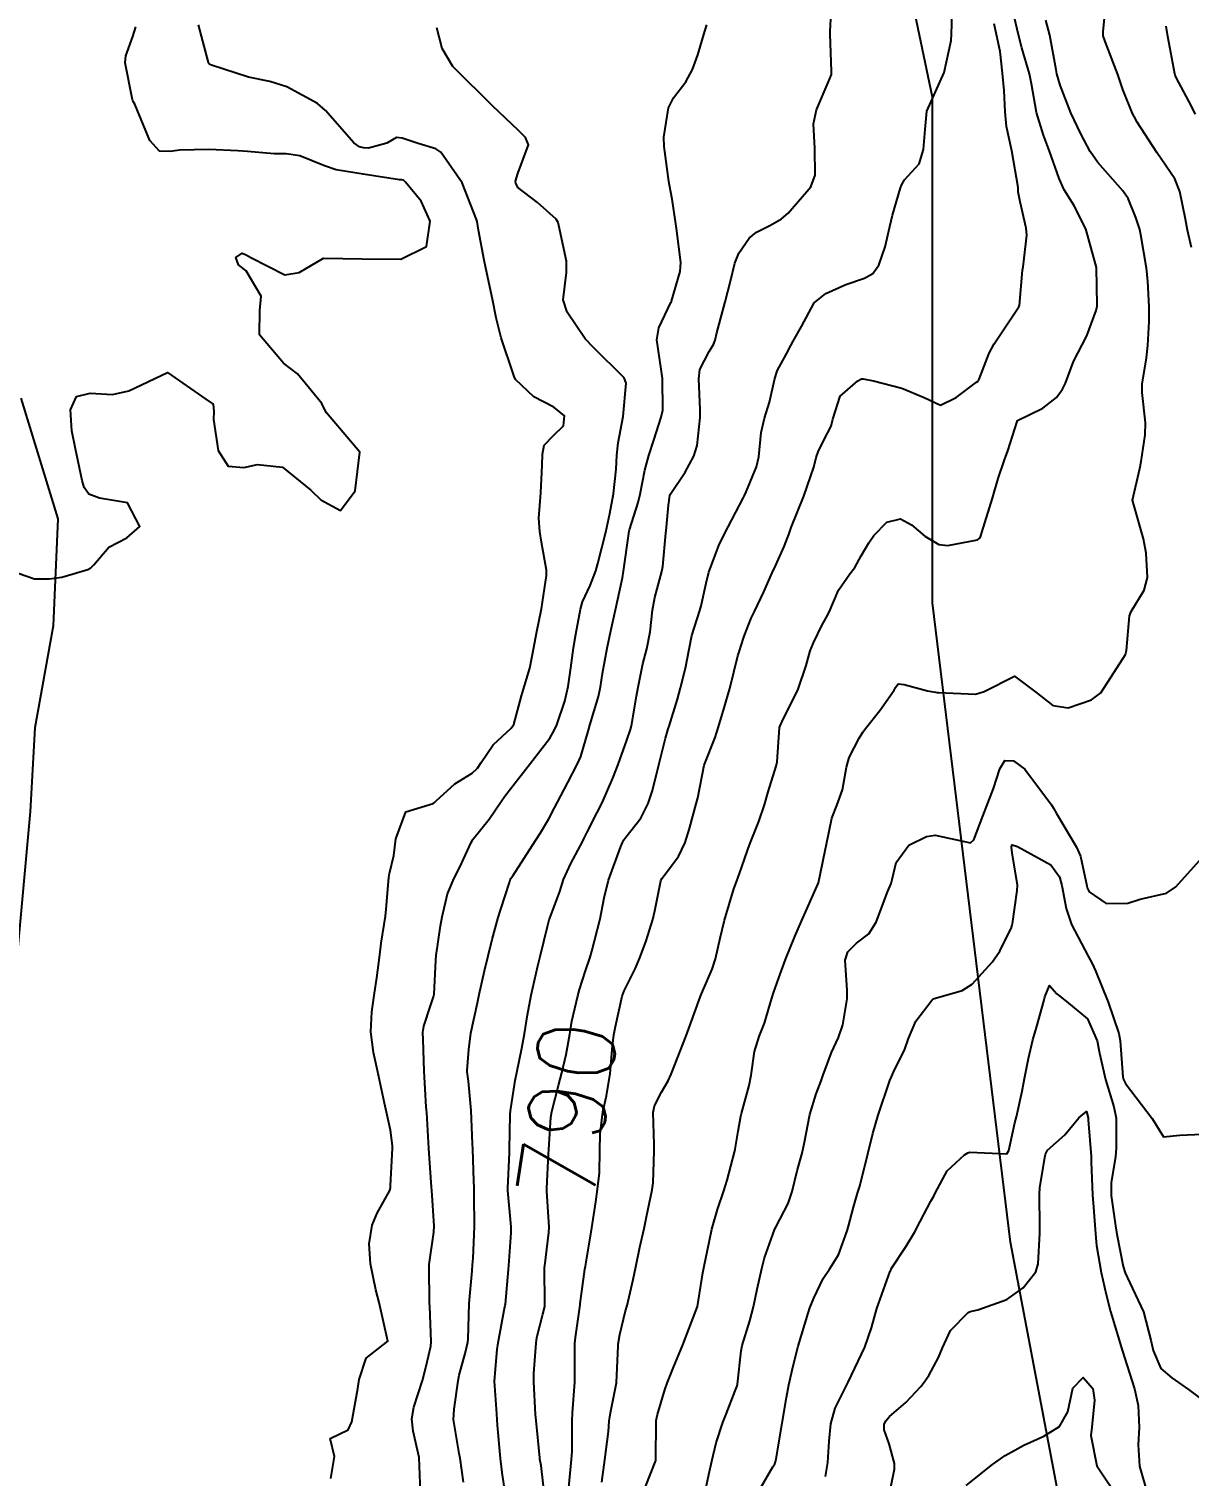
# Model space of a CAD drawing. Header units: metres. Extents: x 307586 to 320046, y 7427249 to 7434250.
# Drawn here: x 319260.7 to 319320.7, y 7428049.3 to 7428124.2 of the extents above; entities that cross this region are included whole.
import ezdxf
from ezdxf.enums import TextEntityAlignment as Align

# ---------------------------------------------------------------- set-up
doc = ezdxf.new("R2010")
doc.units = ezdxf.units.M
doc.header["$MEASUREMENT"] = 0
for name, color, linetype in [('Cotas', 45, 'Continuous'), ('Curvas de Nivel 1m', 11, 'Continuous'), ('Curvas de Nivel 5m', 15, 'Continuous'), ('Hidrografia', 140, 'Continuous'), ('Vias Secundárias', 230, 'Continuous')]:
    doc.layers.add(name, color=color, linetype=linetype)
doc.styles.add('Style-STANDARD', font='STANDARD.shx')

msp = doc.modelspace()

# ---------------------------------------------------------------- linework, layer by layer
at = {"layer": 'Curvas de Nivel 1m', "flags": 128}
for points, elevation in [([(319285.388, 7428048.208), (319285.202, 7428049.492), (319285.104, 7428050.212), (319284.958, 7428051.942), (319284.942, 7428052.214), (319284.914, 7428052.539), (319284.806, 7428054.217), (319284.931, 7428055.867), (319284.991, 7428056.214), (319285.3, 7428057.893), (319285.352, 7428058.16), (319285.361, 7428058.209), (319285.528, 7428060.01), (319285.546, 7428060.208), (319285.654, 7428061.903), (319285.657, 7428062.207), (319285.493, 7428064.097), (319285.49, 7428064.209), (319285.574, 7428066.035), (319285.578, 7428066.208), (319285.605, 7428068.025), (319285.62, 7428068.208), (319285.876, 7428069.777), (319285.954, 7428070.205), (319286.212, 7428071.456), (319286.354, 7428072.201), (319286.509, 7428073.184), (319286.694, 7428074.202), (319287.04, 7428075.719), (319287.155, 7428076.196), (319287.539, 7428077.749), (319287.632, 7428078.099), (319287.66, 7428078.189), (319288.174, 7428079.574), (319288.379, 7428080.182), (319288.75, 7428081.009), (319289.364, 7428082.172), (319289.444, 7428082.323), (319289.6, 7428082.638), (319290.118, 7428083.66), (319290.368, 7428084.159), (319290.917, 7428085.432), (319291.199, 7428086.147), (319291.655, 7428087.398), (319291.842, 7428087.958), (319291.882, 7428088.138), (319292.148, 7428089.673), (319292.235, 7428090.135), (319292.484, 7428091.353), (319292.675, 7428092.13), (319292.85, 7428093.005), (319292.973, 7428094.128), (319293.092, 7428094.784), (319293.459, 7428096.123), (319293.507, 7428096.383), (319293.671, 7428098.121), (319293.684, 7428098.231), (319293.807, 7428099.564), (319293.872, 7428100.059), (319293.897, 7428100.119), (319294.673, 7428101.263), (319295.123, 7428102.107), (319295.289, 7428102.658), (319295.451, 7428104.104), (319295.449, 7428104.522), (319295.372, 7428106.105), (319295.418, 7428106.577), (319295.904, 7428107.522), (319296.135, 7428107.871), (319296.219, 7428108.095), (319296.303, 7428108.481), (319296.731, 7428110.088), (319297.016, 7428111.156), (319297.242, 7428112.081), (319297.435, 7428112.604), (319297.973, 7428113.38), (319298.352, 7428113.692), (319299.085, 7428114.059), (319299.654, 7428114.385), (319299.989, 7428114.668), (319301.171, 7428116.032), (319301.401, 7428116.64), (319301.379, 7428118.03), (319301.311, 7428119.296), (319301.457, 7428120.029), (319302.067, 7428121.446), (319302.231, 7428121.858), (319302.242, 7428122.018), (319302.173, 7428123.948), (319302.168, 7428124.019), (319302.163, 7428124.078), (319302.273, 7428126.028)], 789), ([(319320.87, 7428112.896), (319320.668, 7428113.8), (319320.551, 7428114.364), (319320.27, 7428115.806), (319320.012, 7428116.446), (319319.067, 7428117.82), (319318.049, 7428119.393), (319317.894, 7428119.675), (319317.814, 7428119.834), (319317.307, 7428121.083), (319317.048, 7428121.845), (319316.398, 7428123.556), (319316.299, 7428123.857), (319316.303, 7428124.055), (319316.463, 7428125.855)], 794), ([(319290.357, 7428048.991), (319290.517, 7428050.15), (319290.696, 7428051.616), (319290.741, 7428052.147), (319290.807, 7428052.579), (319291.112, 7428054.142), (319291.195, 7428056.054), (319291.198, 7428056.141), (319291.288, 7428056.64), (319291.579, 7428057.858), (319291.658, 7428058.136), (319291.979, 7428059.478), (319292.105, 7428060.132), (319292.321, 7428061.152), (319292.541, 7428062.128), (319292.684, 7428062.806), (319292.966, 7428064.124), (319293.015, 7428064.496), (319293.066, 7428066.123), (319293.061, 7428066.469), (319293.013, 7428068.124), (319293.079, 7428068.473), (319293.439, 7428069.174), (319293.795, 7428069.768), (319293.946, 7428070.113), (319294.253, 7428070.9), (319294.722, 7428072.101), (319294.923, 7428072.657), (319295.435, 7428074.091), (319295.505, 7428074.27), (319296.064, 7428075.538), (319296.243, 7428076.083), (319296.469, 7428077.15), (319296.695, 7428078.083), (319297.19, 7428079.698), (319297.319, 7428080.074), (319297.58, 7428080.8), (319297.909, 7428081.747), (319298.031, 7428082.066), (319298.48, 7428083.191), (319298.764, 7428084.059), (319298.954, 7428084.732), (319299.37, 7428086.053), (319299.419, 7428086.279), (319299.553, 7428088.051), (319299.582, 7428088.143), (319299.676, 7428088.323), (319300.515, 7428090.038), (319300.93, 7428091.257), (319301.143, 7428092.029), (319301.305, 7428092.44), (319301.733, 7428093.33), (319301.988, 7428093.769), (319302.123, 7428094.016), (319302.6, 7428095.166), (319303.189, 7428096.006), (319303.441, 7428096.33), (319303.777, 7428096.943), (319304.164, 7428097.62), (319304.428, 7428097.994), (319305.102, 7428098.685), (319305.802, 7428098.851), (319306.376, 7428098.549), (319307.071, 7428097.961), (319307.787, 7428097.525), (319308.255, 7428097.476), (319309.791, 7428097.77), (319309.886, 7428097.834), (319309.94, 7428097.928), (319310.009, 7428098.141), (319310.563, 7428099.919), (319310.859, 7428100.95), (319311.196, 7428101.91), (319311.366, 7428102.381), (319311.841, 7428103.9), (319311.863, 7428103.937), (319313.168, 7428104.589), (319313.876, 7428105.142), (319314.19, 7428105.566), (319314.339, 7428105.875), (319314.767, 7428107.004), (319315.207, 7428107.867), (319315.45, 7428108.333), (319315.931, 7428109.632), (319315.984, 7428109.859), (319315.989, 7428109.915), (319315.953, 7428111.86), (319315.395, 7428113.866), (319314.774, 7428115.093), (319314.283, 7428115.877), (319314.012, 7428116.463), (319313.515, 7428117.885), (319313.207, 7428118.722), (319312.842, 7428119.892), (319312.586, 7428121.376), (319312.478, 7428121.896), (319312.093, 7428123.232), (319311.916, 7428123.903), (319311.575, 7428125.365)], 792), ([(319276.338, 7428049.176), (319276.515, 7428050.317), (319276.29, 7428051.251), (319277.227, 7428051.695), (319277.417, 7428052.122), (319277.445, 7428052.308), (319277.722, 7428053.839), (319277.799, 7428054.305), (319278.167, 7428055.408), (319279.283, 7428056.29), (319278.834, 7428058.295), (319278.667, 7428058.942), (319278.377, 7428060.3), (319278.319, 7428061.325), (319278.464, 7428062.299), (319278.733, 7428062.925), (319279.38, 7428064.09), (319279.423, 7428064.249), (319279.426, 7428064.289), (319279.424, 7428064.33), (319279.525, 7428066.288), (319279.524, 7428066.408), (319279.412, 7428067.207), (319279.181, 7428068.292), (319279.11, 7428068.611), (319278.738, 7428070.297), (319278.537, 7428071.225), (319278.406, 7428072.301), (319278.455, 7428073.333), (319278.588, 7428074.299), (319278.711, 7428075.098), (319278.873, 7428076.297), (319278.939, 7428076.885), (319279.152, 7428078.294), (319279.197, 7428078.645), (319279.339, 7428080.292), (319279.37, 7428080.497), (319279.584, 7428081.435), (319279.7, 7428082.288), (319280.207, 7428083.689), (319281.621, 7428084.129), (319281.703, 7428084.177), (319281.778, 7428084.258), (319282.744, 7428085.137), (319283.637, 7428085.695), (319283.928, 7428085.949), (319284.117, 7428086.235), (319284.727, 7428087.154), (319285.661, 7428088.018), (319285.795, 7428088.218), (319286.198, 7428089.7), (319286.36, 7428090.21), (319286.623, 7428091.127), (319286.835, 7428092.203), (319286.98, 7428092.946), (319287.237, 7428094.198), (319287.493, 7428095.926), (319287.484, 7428096.194), (319287.225, 7428097.646), (319287.142, 7428098.2), (319287.102, 7428098.892), (319287.192, 7428100.199), (319287.27, 7428101.641), (319287.284, 7428102.198), (319287.368, 7428102.669), (319287.848, 7428103.177), (319288.363, 7428103.677), (319288.418, 7428104.184), (319287.867, 7428104.643), (319286.834, 7428105.167), (319285.881, 7428106.061), (319285.811, 7428106.221), (319285.775, 7428106.33), (319285.147, 7428108.228), (319284.885, 7428109.264), (319284.699, 7428110.232), (319284.357, 7428111.828), (319284.269, 7428112.237), (319283.976, 7428113.792), (319283.899, 7428114.241), (319283.874, 7428114.351), (319283.121, 7428116.249), (319282.019, 7428117.834), (319281.76, 7428118.004), (319280.843, 7428118.278), (319280.027, 7428118.561), (319279.724, 7428118.596), (319279.227, 7428118.298), (319278.281, 7428118.047), (319278.02, 7428118.05), (319277.813, 7428118.106), (319277.515, 7428118.318), (319276.048, 7428119.983), (319275.635, 7428120.344), (319274.061, 7428121.211), (319273.178, 7428121.488), (319272.066, 7428121.724), (319270.151, 7428122.33), (319270.072, 7428122.363), (319270.032, 7428122.41), (319270.005, 7428122.48), (319269.484, 7428124.416)], 786), ([(319280.97, 7428048.48), (319280.907, 7428050.265), (319280.584, 7428051.628), (319280.522, 7428052.271), (319280.63, 7428052.882), (319281.072, 7428054.263), (319281.27, 7428054.992), (319281.497, 7428056.041), (319281.519, 7428056.258), (319281.448, 7428058.112), (319281.441, 7428058.259), (319281.419, 7428060.172), (319281.425, 7428060.259), (319281.668, 7428061.939), (319281.678, 7428062.257), (319281.553, 7428064.085), (319281.543, 7428064.258), (319281.403, 7428066.26), (319281.295, 7428068.135), (319281.286, 7428068.262), (319281.268, 7428068.419), (319281.156, 7428070.264), (319281.107, 7428071.903), (319281.1, 7428072.266), (319281.143, 7428072.6), (319281.494, 7428073.647), (319281.646, 7428074.113), (319281.67, 7428074.258), (319281.758, 7428076.02), (319281.783, 7428076.257), (319282.012, 7428077.782), (319282.088, 7428078.255), (319282.371, 7428079.441), (319282.707, 7428080.249), (319282.999, 7428080.825), (319283.591, 7428082.098), (319283.636, 7428082.196), (319283.663, 7428082.239), (319284.525, 7428083.315), (319285.143, 7428084.225), (319285.342, 7428084.506), (319285.629, 7428084.876), (319286.656, 7428086.205), (319287.656, 7428087.508), (319287.913, 7428087.935), (319288.019, 7428088.186), (319288.445, 7428089.419), (319288.62, 7428090.181), (319288.745, 7428091.137), (319288.89, 7428092.178), (319289.012, 7428092.888), (319289.249, 7428094.175), (319289.361, 7428094.559), (319289.755, 7428095.397), (319290.049, 7428096.166), (319290.15, 7428096.546), (319290.554, 7428098.158), (319290.772, 7428099.13), (319290.958, 7428100.153), (319291.103, 7428101.428), (319291.124, 7428102.151), (319291.197, 7428102.795), (319291.464, 7428104.146), (319291.613, 7428105.876), (319291.508, 7428106.146), (319289.906, 7428107.74), (319289.496, 7428108.174), (319288.557, 7428109.554), (319288.359, 7428110.186), (319288.523, 7428111.608), (319288.529, 7428112.184), (319288.136, 7428114.033), (319288.086, 7428114.189), (319287.985, 7428114.37), (319287.017, 7428115.229), (319286.001, 7428116.007), (319285.905, 7428116.221), (319285.892, 7428116.333), (319286.008, 7428116.738), (319286.564, 7428118.212), (319286.409, 7428118.594), (319286.034, 7428118.963), (319284.695, 7428120.234), (319284.059, 7428120.863), (319283.366, 7428121.551), (319282.646, 7428122.261), (319282.087, 7428123.191), (319281.814, 7428124.273)], 787), ([(319283.194, 7428048.99), (319283.022, 7428050.242), (319282.978, 7428050.48), (319282.683, 7428052.246), (319282.705, 7428052.781), (319282.918, 7428054.243), (319282.977, 7428054.532), (319283.277, 7428055.661), (319283.419, 7428056.238), (319283.439, 7428056.392), (319283.486, 7428058.237), (319283.638, 7428059.925), (319283.668, 7428060.235), (319283.695, 7428060.593), (319283.765, 7428062.234), (319283.756, 7428063.856), (319283.742, 7428064.235), (319283.735, 7428064.583), (319283.676, 7428066.236), (319283.669, 7428066.5), (319283.586, 7428068.238), (319283.446, 7428069.75), (319283.387, 7428070.241), (319283.386, 7428070.309), (319283.464, 7428071.397), (319283.581, 7428072.238), (319283.919, 7428073.811), (319284.007, 7428074.235), (319284.29, 7428075.458), (319284.479, 7428076.23), (319284.677, 7428077.083), (319284.99, 7428078.226), (319285.129, 7428078.644), (319285.57, 7428080.032), (319285.616, 7428080.176), (319285.634, 7428080.219), (319285.743, 7428080.386), (319286.923, 7428082.2), (319287.187, 7428082.608), (319287.61, 7428083.325), (319287.906, 7428083.9), (319288.053, 7428084.186), (319288.603, 7428085.21), (319289.102, 7428086.175), (319289.261, 7428086.56), (319289.66, 7428087.923), (319289.729, 7428088.169), (319290.18, 7428089.668), (319290.282, 7428090.161), (319290.392, 7428090.851), (319290.633, 7428092.156), (319290.823, 7428093.057), (319291.053, 7428094.15), (319291.417, 7428095.803), (319291.48, 7428096.144), (319291.746, 7428098.095), (319291.756, 7428098.141), (319291.794, 7428098.282), (319292.241, 7428099.703), (319292.336, 7428100.135), (319292.582, 7428101.376), (319292.783, 7428102.131), (319293.04, 7428102.933), (319293.432, 7428104.124), (319293.503, 7428104.487), (319293.487, 7428106.124), (319293.417, 7428106.597), (319293.192, 7428108.127), (319293.299, 7428108.747), (319293.932, 7428110.054), (319293.954, 7428110.098), (319293.96, 7428110.12), (319294.412, 7428111.652), (319294.445, 7428112.115), (319294.215, 7428113.882), (319294.182, 7428114.118), (319293.996, 7428115.402), (319293.852, 7428116.122), (319293.813, 7428116.315), (319293.574, 7428118.125), (319293.557, 7428118.605), (319293.799, 7428120.123), (319294.058, 7428120.648), (319294.704, 7428121.476), (319295.045, 7428122.11), (319295.321, 7428122.871), (319295.677, 7428124.104), (319295.783, 7428124.426)], 788), ([(319288.654, 7428048.712), (319288.792, 7428050.174), (319288.816, 7428050.575), (319288.816, 7428052.174), (319288.831, 7428052.582), (319288.954, 7428054.173), (319288.965, 7428054.474), (319288.956, 7428056.173), (319288.984, 7428056.475), (319289.226, 7428058.171), (319289.235, 7428058.24), (319289.313, 7428058.869), (319289.478, 7428060.021), (319289.502, 7428060.167), (319289.544, 7428060.376), (319289.844, 7428062.163), (319290.036, 7428063.497), (319290.134, 7428064.159), (319290.241, 7428065.007), (319290.249, 7428066.157), (319290.26, 7428067.005), (319290.408, 7428068.155), (319290.59, 7428068.998), (319290.783, 7428070.15), (319290.9, 7428071.581), (319290.971, 7428072.148), (319291.054, 7428072.572), (319291.404, 7428074.141), (319291.506, 7428074.43), (319292.084, 7428075.567), (319292.324, 7428076.132), (319292.642, 7428077.018), (319293, 7428078.125), (319293.105, 7428078.569), (319293.413, 7428080.122), (319293.458, 7428080.237), (319293.576, 7428080.391), (319294.328, 7428081.37), (319294.658, 7428082.109), (319294.886, 7428082.825), (319295.242, 7428084.104), (319295.314, 7428084.416), (319295.643, 7428086.1), (319296.216, 7428087.541), (319296.384, 7428088.089), (319296.676, 7428089.078), (319296.969, 7428090.081), (319297.397, 7428091.762), (319297.491, 7428092.073), (319297.545, 7428092.243), (319297.724, 7428092.779), (319298.09, 7428093.714), (319298.254, 7428094.065), (319298.734, 7428095.079), (319299.17, 7428096.056), (319299.362, 7428096.461), (319299.783, 7428097.419), (319299.967, 7428097.871), (319300.027, 7428098.046), (319300.153, 7428098.402), (319300.808, 7428100.035), (319301.325, 7428101.525), (319301.452, 7428102.026), (319301.541, 7428102.321), (319301.847, 7428102.926), (319302.221, 7428103.653), (319302.31, 7428104.016), (319302.681, 7428105.206), (319303.608, 7428106.003), (319303.789, 7428106.096), (319303.885, 7428106.11), (319304.42, 7428105.995), (319305.879, 7428105.621), (319307.04, 7428105.128), (319307.871, 7428104.734), (319308.686, 7428105.13), (319309.743, 7428105.931), (319309.829, 7428105.985), (319309.885, 7428106.09), (319310.403, 7428107.425), (319310.657, 7428107.919), (319311.932, 7428109.836), (319311.957, 7428109.876), (319311.971, 7428109.9), (319312.129, 7428111.72), (319312.151, 7428111.898), (319312.342, 7428113.531), (319312.305, 7428113.897), (319311.997, 7428115.265), (319311.889, 7428115.789), (319311.892, 7428115.902), (319311.894, 7428116.013), (319311.565, 7428117.907), (319311.292, 7428119.158), (319311.219, 7428119.913), (319311.169, 7428121.018), (319311.093, 7428121.915), (319310.958, 7428123.048), (319310.784, 7428123.92), (319310.658, 7428124.471)], 791), ([(319292.597, 7428048.721), (319293.144, 7428050.121), (319293.152, 7428050.182), (319293.164, 7428052.121), (319293.171, 7428052.183), (319293.238, 7428052.491), (319293.607, 7428053.766), (319293.732, 7428054.113), (319294.053, 7428054.891), (319294.55, 7428056.101), (319295.303, 7428058.09), (319295.587, 7428059.829), (319295.636, 7428060.087), (319295.924, 7428061.507), (319296.045, 7428062.083), (319296.336, 7428063.112), (319296.671, 7428064.077), (319296.836, 7428064.628), (319297.222, 7428066.072), (319297.252, 7428066.224), (319297.414, 7428067.162), (319297.552, 7428067.938), (319297.582, 7428068.068), (319297.986, 7428069.526), (319298.075, 7428070.064), (319298.249, 7428071.278), (319298.502, 7428072.06), (319298.78, 7428072.76), (319299.155, 7428074.053), (319299.239, 7428074.319), (319299.513, 7428075.105), (319299.853, 7428076.045), (319300.339, 7428077.24), (319300.69, 7428078.033), (319301.573, 7428080.02), (319301.915, 7428081.692), (319301.977, 7428082.016), (319302.26, 7428083.366), (319302.514, 7428084.011), (319302.811, 7428084.828), (319303.015, 7428086.006), (319303.16, 7428086.495), (319303.665, 7428087.496), (319303.856, 7428087.812), (319303.997, 7428087.997), (319304.738, 7428088.934), (319305.479, 7428089.982), (319305.554, 7428090.122), (319305.696, 7428090.319), (319305.995, 7428090.275), (319307.202, 7428089.957), (319307.617, 7428089.876), (319307.692, 7428089.872), (319307.778, 7428089.863), (319309.691, 7428089.787), (319310.143, 7428089.923), (319311.701, 7428090.719), (319312.82, 7428089.889), (319313.686, 7428089.201), (319314.492, 7428089.065), (319315.689, 7428089.486), (319316.178, 7428089.853), (319317.02, 7428091.155), (319317.446, 7428091.834), (319317.508, 7428092.041), (319317.653, 7428093.831), (319317.745, 7428094.051), (319318.425, 7428095.155), (319318.583, 7428095.822), (319318.519, 7428097.086), (319318.38, 7428097.824), (319317.813, 7428099.83), (319318.2, 7428101.455), (319318.261, 7428101.826), (319318.475, 7428103.203), (319318.483, 7428103.824), (319318.306, 7428105.399), (319318.307, 7428105.826), (319318.534, 7428107.194), (319318.614, 7428107.823), (319318.676, 7428109.072), (319318.673, 7428109.823), (319318.606, 7428111.164), (319318.54, 7428111.824), (319318.253, 7428113.554), (319318.185, 7428113.828), (319317.989, 7428114.459), (319317.596, 7428115.433), (319317.318, 7428115.84), (319316.024, 7428117.291), (319315.627, 7428117.864), (319315.133, 7428118.778), (319314.629, 7428119.874), (319314.067, 7428121.308), (319313.907, 7428121.882), (319313.863, 7428122.096), (319313.53, 7428123.886), (319313.332, 7428124.667)], 793), ([(319295.612, 7428048.086), (319295.896, 7428049.389), (319296.04, 7428050.082), (319296.277, 7428051.025), (319296.623, 7428052.076), (319296.793, 7428052.522), (319297.258, 7428053.727), (319297.349, 7428053.981), (319297.366, 7428054.069), (319297.559, 7428055.788), (319297.619, 7428056.067), (319298.007, 7428057.352), (319298.198, 7428058.061), (319298.399, 7428058.977), (319298.635, 7428060.057), (319298.78, 7428060.614), (319299.283, 7428062.051), (319299.306, 7428062.099), (319299.355, 7428062.19), (319300.002, 7428063.412), (319300.2, 7428064.038), (319300.462, 7428065.103), (319300.712, 7428066.03), (319300.84, 7428066.6), (319301.122, 7428068.025), (319301.444, 7428069.102), (319301.703, 7428069.764), (319301.798, 7428070.017), (319302.244, 7428071.233), (319302.592, 7428072.009), (319302.825, 7428072.664), (319303.052, 7428074.005), (319303.046, 7428074.466), (319302.951, 7428076.006), (319303.084, 7428076.45), (319303.536, 7428076.891), (319304.164, 7428077.371), (319304.545, 7428077.985), (319305.161, 7428079.576), (319305.319, 7428079.983), (319305.375, 7428080.182), (319305.584, 7428081.07), (319306.247, 7428081.97), (319307.146, 7428082.411), (319307.601, 7428082.475), (319309.436, 7428082.091), (319309.598, 7428082.239), (319310.071, 7428083.469), (319310.235, 7428083.921), (319310.614, 7428084.896), (319310.952, 7428085.91), (319311.216, 7428086.34), (319311.649, 7428086.338), (319312.239, 7428085.894), (319313.625, 7428084.053), (319313.732, 7428083.879), (319313.886, 7428083.61), (319314.913, 7428081.867), (319315.115, 7428081.391), (319315.456, 7428079.852), (319315.475, 7428079.755), (319315.57, 7428079.548), (319316.459, 7428078.946), (319317.564, 7428078.956), (319318.213, 7428079.177), (319319.57, 7428079.48), (319320.057, 7428079.803), (319321.59, 7428081.521)], 794), ([(319301.923, 7428049.292), (319302.048, 7428050.012), (319302.118, 7428051.117), (319302.205, 7428052.01), (319302.422, 7428052.832), (319303.007, 7428054.003), (319303.095, 7428054.171), (319303.268, 7428054.54), (319303.958, 7428055.99), (319304.301, 7428056.982), (319304.585, 7428057.981), (319305.281, 7428059.919), (319305.302, 7428059.97), (319305.333, 7428060.028), (319306.101, 7428061.207), (319306.547, 7428061.958), (319306.831, 7428062.485), (319307.377, 7428063.547), (319307.528, 7428063.801), (319307.609, 7428063.948), (319308.228, 7428065.108), (319309.119, 7428065.933), (319309.295, 7428066.04), (319309.405, 7428066.067), (319311.31, 7428065.996), (319311.407, 7428066.169), (319311.731, 7428067.594), (319311.804, 7428067.896), (319312.102, 7428069.238), (319312.225, 7428069.892), (319312.427, 7428070.927), (319312.663, 7428071.888), (319312.84, 7428072.529), (319313.22, 7428073.883), (319313.273, 7428074.115), (319313.511, 7428074.708), (319313.906, 7428074.274), (319314.396, 7428073.867), (319315.49, 7428072.977), (319315.98, 7428071.845), (319316.112, 7428071.198), (319316.411, 7428069.84), (319316.85, 7428068.424), (319316.964, 7428067.835), (319316.97, 7428066.274), (319316.929, 7428065.835), (319316.713, 7428064.513), (319316.718, 7428063.837), (319316.933, 7428062.261), (319317.001, 7428061.834), (319317.336, 7428060.151), (319317.432, 7428059.829), (319317.546, 7428059.612), (319318.377, 7428057.819), (319318.766, 7428056.341), (319318.881, 7428055.814), (319319.274, 7428054.884), (319319.853, 7428054.386), (319320.708, 7428053.788), (319321.257, 7428053.378)], 796), ([(319305.186, 7428048.151), (319305.505, 7428049.672), (319305.5, 7428049.967), (319305.223, 7428050.975), (319304.958, 7428051.702), (319304.96, 7428051.974), (319305.046, 7428052.162), (319305.239, 7428052.392), (319306.088, 7428053.124), (319306.865, 7428053.954), (319307.042, 7428054.175), (319307.269, 7428054.516), (319307.782, 7428055.441), (319307.98, 7428055.943), (319308.393, 7428056.842), (319309.311, 7428057.783), (319309.407, 7428057.833), (319309.819, 7428057.922), (319311.318, 7428058.443), (319312.157, 7428059.06), (319312.811, 7428059.885), (319312.933, 7428060.288), (319313.024, 7428061.883), (319313.024, 7428062.217), (319312.993, 7428063.884), (319313.023, 7428064.247), (319313.288, 7428065.881), (319313.313, 7428065.972), (319313.407, 7428066.171), (319314.319, 7428066.967), (319315.033, 7428067.856), (319315.436, 7428068.184), (319315.517, 7428067.849), (319315.526, 7428067.755), (319315.67, 7428065.847), (319315.679, 7428065.568), (319315.75, 7428063.846), (319315.774, 7428063.449), (319315.893, 7428061.845), (319315.951, 7428061.24), (319316.186, 7428059.841), (319316.446, 7428058.714), (319316.668, 7428057.836), (319317.283, 7428055.83), (319317.925, 7428053.823), (319318.101, 7428052.971), (319318.152, 7428051.821), (319318.11, 7428050.935), (319318.181, 7428049.82), (319318.568, 7428048.448)], 797), ([(319309.202, 7428048.829), (319310.564, 7428049.91), (319311.218, 7428050.37), (319312.199, 7428050.914), (319313.228, 7428051.378), (319314.043, 7428051.868), (319314.472, 7428052.635), (319314.724, 7428053.858), (319315.268, 7428054.406), (319315.755, 7428053.845), (319315.851, 7428053.247), (319315.705, 7428051.845), (319315.661, 7428051.413), (319315.971, 7428049.842), (319317.195, 7428048.005)], 798)]:
    msp.add_lwpolyline(points, dxfattribs=dict(at, elevation=elevation))
at = {"layer": 'Curvas de Nivel 5m', "flags": 128}
for points, elevation in [([(319287.405, 7428048.188), (319287.208, 7428049.854), (319287.154, 7428050.191), (319287.147, 7428050.257), (319286.96, 7428052.193), (319286.929, 7428052.502), (319286.829, 7428054.194), (319286.837, 7428054.624), (319286.948, 7428056.193), (319286.993, 7428056.486), (319287.298, 7428057.685), (319287.396, 7428058.095), (319287.407, 7428058.189), (319287.391, 7428060.131), (319287.398, 7428060.189), (319287.615, 7428061.923), (319287.627, 7428062.187), (319287.512, 7428064.058), (319287.511, 7428064.189), (319287.593, 7428065.996), (319287.605, 7428066.188), (319287.722, 7428067.885), (319287.766, 7428068.187), (319288.105, 7428069.521), (319288.285, 7428070.182), (319288.512, 7428071.129), (319288.692, 7428072.178), (319288.808, 7428072.851), (319289.108, 7428074.174), (319289.192, 7428074.487), (319289.516, 7428075.459), (319289.747, 7428076.167), (319289.841, 7428076.481), (319290.27, 7428078.159), (319290.478, 7428079.238), (319290.697, 7428080.153), (319291.338, 7428081.892), (319291.447, 7428082.142), (319291.5, 7428082.236), (319291.596, 7428082.373), (319292.379, 7428083.365), (319292.76, 7428084.129), (319292.968, 7428084.788), (319293.306, 7428086.123), (319293.373, 7428086.395), (319293.657, 7428087.497), (319293.792, 7428087.988), (319293.832, 7428088.118), (319294.275, 7428089.526), (319294.431, 7428090.113), (319294.682, 7428091.131), (319294.877, 7428092.108), (319295.014, 7428092.816), (319295.428, 7428094.103), (319295.5, 7428094.347), (319295.757, 7428095.523), (319295.899, 7428096.098), (319296.401, 7428097.474), (319296.699, 7428098.086), (319297.668, 7428099.929), (319297.734, 7428100.071), (319297.815, 7428100.248), (319298.349, 7428101.543), (319298.47, 7428102.064), (319298.592, 7428103.322), (319298.771, 7428104.061), (319299.037, 7428104.893), (319299.283, 7428106.056), (319299.43, 7428106.514), (319299.903, 7428107.387), (319300.131, 7428107.826), (319300.251, 7428108.045), (319300.686, 7428108.804), (319301.342, 7428110.029), (319301.938, 7428110.51), (319302.973, 7428110.979), (319303.946, 7428111.316), (319304.384, 7428111.56), (319304.685, 7428111.993), (319305.019, 7428112.938), (319305.262, 7428113.987), (319305.4, 7428114.574), (319305.817, 7428115.982), (319305.861, 7428116.125), (319306.009, 7428116.398), (319306.768, 7428117.222), (319307.007, 7428117.965), (319307.089, 7428119.01), (319307.179, 7428119.963), (319308.073, 7428121.95), (319308.423, 7428123.622), (319308.455, 7428123.946), (319308.506, 7428125.559)], 790), ([(319259.759, 7428096.177), (319260.999, 7428095.755), (319261.755, 7428095.744), (319262.415, 7428095.835), (319263.76, 7428096.23), (319263.92, 7428096.32), (319264.063, 7428096.477), (319264.85, 7428097.391), (319265.777, 7428097.868), (319266.45, 7428098.45), (319265.801, 7428099.681), (319264.357, 7428099.922), (319263.808, 7428100.126), (319263.564, 7428100.482), (319263.461, 7428100.839), (319263.116, 7428102.487), (319262.933, 7428103.403), (319262.861, 7428104.49), (319263.163, 7428105.194), (319263.872, 7428105.36), (319265.041, 7428105.298), (319265.873, 7428105.479), (319267.883, 7428106.43), (319269.869, 7428105.053), (319270.246, 7428104.784), (319270.276, 7428104.404), (319270.259, 7428104.002), (319270.502, 7428102.4), (319271.015, 7428101.583), (319271.824, 7428101.515), (319272.537, 7428101.662), (319273.825, 7428101.524), (319275.303, 7428100.345), (319275.805, 7428099.84), (319276.833, 7428099.289), (319277.589, 7428100.313), (319277.833, 7428102.31), (319276.108, 7428104.336), (319276.016, 7428104.489), (319275.868, 7428104.821), (319274.6, 7428106.353), (319273.888, 7428106.915), (319272.637, 7428108.373), (319272.653, 7428109.641), (319272.732, 7428110.372), (319271.946, 7428111.697), (319271.558, 7428111.995), (319271.421, 7428112.388), (319271.738, 7428112.602), (319271.955, 7428112.528), (319272.183, 7428112.378), (319273.944, 7428111.482), (319274.688, 7428111.611), (319275.953, 7428112.34), (319277.953, 7428112.31), (319279.953, 7428112.29), (319281.288, 7428112.945), (319281.466, 7428114.268), (319281.009, 7428115.291), (319280.201, 7428116.287), (319280.092, 7428116.377), (319280.004, 7428116.399), (319279.885, 7428116.41), (319278.007, 7428116.692), (319276.601, 7428116.923), (319276.011, 7428117.125), (319274.731, 7428117.637), (319274.017, 7428117.742), (319273.403, 7428117.752), (319272.018, 7428117.864), (319271.521, 7428117.898), (319270.018, 7428117.968), (319268.505, 7428117.938), (319268.017, 7428117.875), (319267.47, 7428117.891), (319266.965, 7428118.446), (319266.188, 7428120.321), (319266.1, 7428120.459), (319266.086, 7428120.492), (319266.055, 7428120.636), (319265.693, 7428122.464), (319265.724, 7428122.817), (319266.093, 7428123.816), (319266.234, 7428124.325)], 785), ([(319321.067, 7428119.795), (319320.725, 7428120.465), (319320.072, 7428121.694), (319320.02, 7428121.811), (319320, 7428121.885), (319319.636, 7428123.815), (319319.561, 7428124.363)], 795), ([(319298.561, 7428048.688), (319299.209, 7428049.79), (319299.309, 7428049.951), (319299.343, 7428050.048), (319299.373, 7428050.207), (319299.678, 7428052.043), (319299.909, 7428053.385), (319300.039, 7428054.038), (319300.26, 7428055.023), (319300.515, 7428056.032), (319301.025, 7428057.741), (319301.121, 7428058.023), (319301.318, 7428058.524), (319301.815, 7428059.528), (319302.14, 7428060.012), (319302.594, 7428060.753), (319303.047, 7428062.003), (319303.113, 7428062.246), (319303.371, 7428063.234), (319303.548, 7428063.829), (319303.602, 7428063.997), (319303.701, 7428064.31), (319304.123, 7428065.989), (319304.371, 7428067.033), (319304.653, 7428067.982), (319305.264, 7428069.786), (319305.338, 7428069.972), (319305.455, 7428070.212), (319306.028, 7428071.404), (319306.23, 7428071.962), (319306.597, 7428072.849), (319307.441, 7428073.951), (319307.469, 7428073.985), (319307.504, 7428074.016), (319309.008, 7428074.435), (319309.511, 7428074.763), (319310.547, 7428075.915), (319310.955, 7428076.485), (319311.55, 7428077.7), (319311.594, 7428077.858), (319311.603, 7428077.9), (319311.849, 7428079.618), (319311.857, 7428079.897), (319311.59, 7428081.566), (319311.546, 7428081.854), (319311.553, 7428081.901), (319311.562, 7428081.931), (319311.594, 7428081.987), (319311.855, 7428081.897), (319313.584, 7428080.954), (319314.03, 7428080.328), (319314.161, 7428079.871), (319314.38, 7428078.686), (319314.659, 7428077.863), (319315.528, 7428076.216), (319315.724, 7428075.848), (319315.905, 7428075.46), (319316.561, 7428073.839), (319317.102, 7428072.21), (319317.174, 7428071.833), (319317.316, 7428069.97), (319317.343, 7428069.831), (319317.451, 7428069.621), (319318.834, 7428067.816), (319319.419, 7428066.867), (319320.269, 7428066.948), (319321.421, 7428067.008)], 795)]:
    msp.add_lwpolyline(points, dxfattribs=dict(at, elevation=elevation))
at = {"layer": 'Hidrografia'}
msp.add_lwpolyline([(319260.287, 7428105.098), (319262.211, 7428098.848), (319261.971, 7428093.319), (319261.009, 7428088.03), (319260.768, 7428083.703), (319258.737, 7428061.48)], dxfattribs=at)
at = {"layer": 'Vias Secundárias'}
msp.add_lwpolyline([(319319.254, 7428020.579), (319311.493, 7428061.419), (319307.462, 7428094.511), (319307.462, 7428120.677), (319302.649, 7428143.659), (319292.263, 7428166.109), (319277.981, 7428201.217), (319267.751, 7428223.512), (319256.26, 7428241.718), (319254.71, 7428263.858), (319256.261, 7428288.575), (319249.906, 7428308.084), (319239.822, 7428325.788), (319227.886, 7428332.291), (319210.506, 7428338.048), (319200.741, 7428349.97), (319184.76, 7428378.68), (319168.779, 7428407.964)], dxfattribs=at)
msp.add_lwpolyline([(319319.254, 7428020.579), (319311.493, 7428061.419), (319307.462, 7428094.511), (319307.462, 7428120.677), (319302.649, 7428143.659), (319292.263, 7428166.109), (319277.981, 7428201.217), (319267.751, 7428223.512), (319256.26, 7428241.718), (319254.71, 7428263.858), (319256.261, 7428288.575), (319249.906, 7428308.084), (319239.822, 7428325.788), (319227.886, 7428332.291), (319210.506, 7428338.048), (319200.741, 7428349.97), (319184.76, 7428378.68), (319168.779, 7428407.964)], dxfattribs=at)

# ---------------------------------------------------------------- texts
at = {"layer": 'Cotas', "style": 'Style-STANDARD'}
msp.add_text('790', height=4, rotation=81.67904, dxfattribs=at).set_placement((319288.568, 7428068.214, 790), align=Align.MIDDLE_CENTER)

doc.saveas('drawing.dxf')
